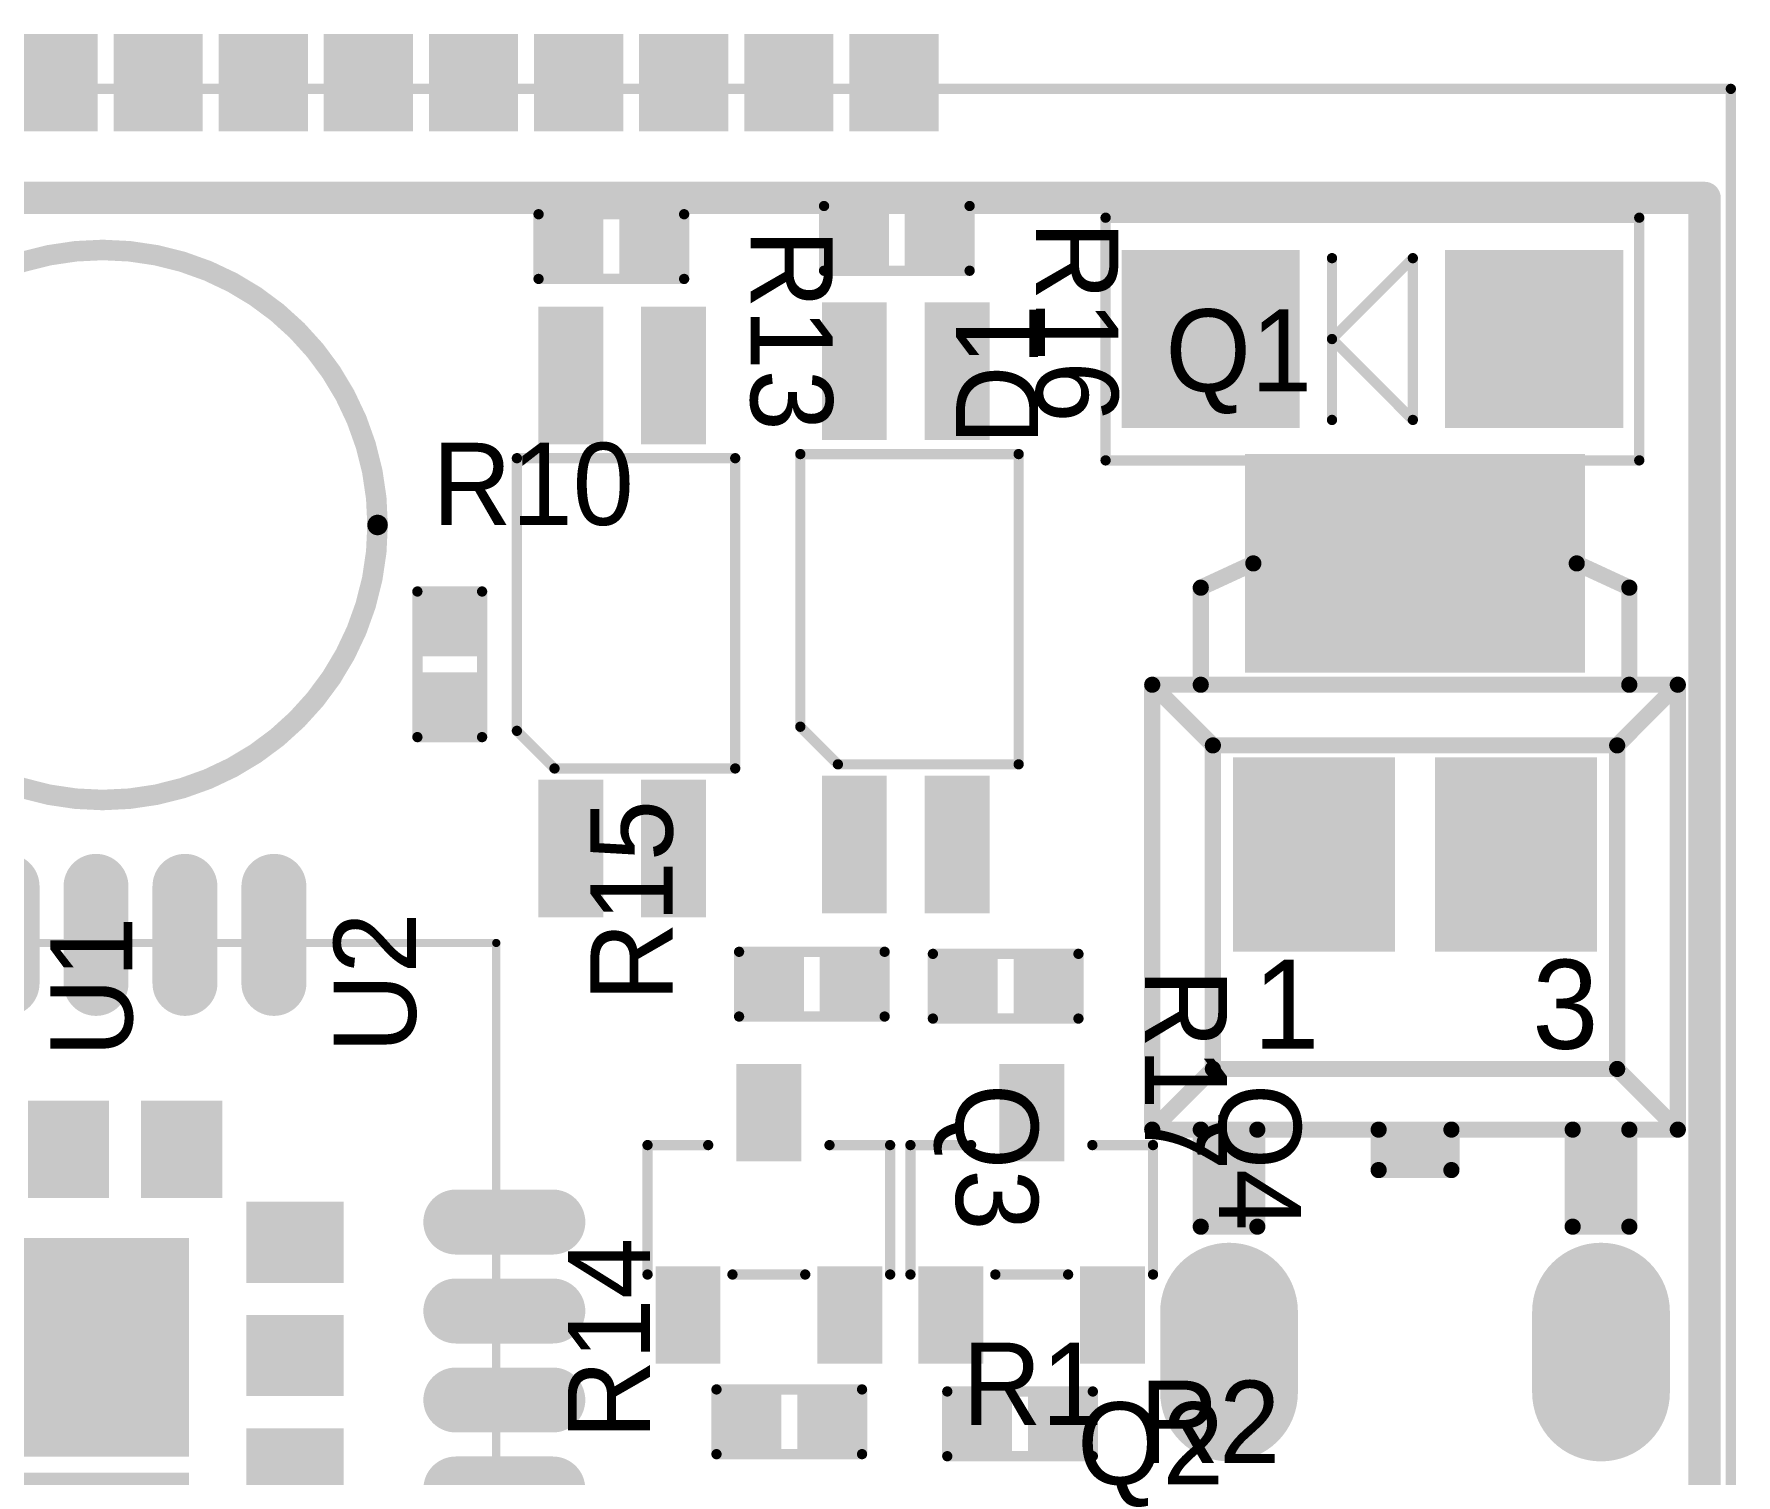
# Model space of a CAD drawing. Extents: x 2.68 to 4.92, y 2.73 to 4.69.
# Drawn here: x 4.018 to 4.846, y 3.983 to 4.684 of the extents above; entities that cross this region are included whole.
import ezdxf

# ---------------------------------------------------------------- set-up
doc = ezdxf.new("R2010")
doc.units = 0
doc.layers.get('0').update_dxf_attribs({"linetype": 'CONTINUOUS'})
for name, color, linetype in [('BOTTOMLAYER', 5, 'CONTINUOUS'), ('BOTTOMSOLDER', 6, 'CONTINUOUS'), ('MECHANICAL1', 6, 'CONTINUOUS'), ('MULTILAYER', 9, 'CONTINUOUS'), ('TOPLAYER', 1, 'CONTINUOUS'), ('TOPOVERLAY', 2, 'CONTINUOUS'), ('TOPPASTE', 8, 'CONTINUOUS'), ('TOPSOLDER', 216, 'CONTINUOUS')]:
    doc.layers.add(name, color=color, linetype=linetype)

# ---------------------------------------------------------------- blocks, each defined once
blk = doc.blocks.new('SIM868_1')
at = {"layer": 'TOPLAYER', "const_width": 0.02362}
for points in [[(0.6496, -0.38976), (0.60236, -0.38976)], [(0.6496, -0.43307), (0.60236, -0.43307)], [(0.6496, -0.47638), (0.60236, -0.47638)], [(0.3563, -0.56496), (0.3563, -0.6122)], [(0.3996, -0.56496), (0.3996, -0.6122)], [(0.44291, -0.56496), (0.44291, -0.6122)], [(0.48622, -0.56496), (0.48622, -0.6122)]]:
    blk.add_lwpolyline(points, dxfattribs=at)
at = {"layer": 'TOPLAYER', "const_width": 0.01181}
for points in [[(0.59646, -0.38976, 1), (0.60827, -0.38976, 1)], [(0.6437, -0.38976, 1), (0.65551, -0.38976, 1)], [(0.59646, -0.43307, 1), (0.60827, -0.43307, 1)], [(0.6437, -0.43307, 1), (0.65551, -0.43307, 1)], [(0.59646, -0.47638, 1), (0.60827, -0.47638, 1)], [(0.6437, -0.47638, 1), (0.65551, -0.47638, 1)], [(0.35039, -0.56496, 1), (0.3622, -0.56496, 1)], [(0.3937, -0.56496, 1), (0.40551, -0.56496, 1)], [(0.43701, -0.56496, 1), (0.44882, -0.56496, 1)], [(0.48031, -0.56496, 1), (0.49213, -0.56496, 1)], [(0.35039, -0.6122, 1), (0.3622, -0.6122, 1)], [(0.3937, -0.6122, 1), (0.40551, -0.6122, 1)], [(0.43701, -0.6122, 1), (0.44882, -0.6122, 1)], [(0.48031, -0.6122, 1), (0.49213, -0.6122, 1)]]:
    blk.add_lwpolyline(points, format="xyb", close=True, dxfattribs=at)
at = {"layer": 'TOPLAYER'}
for points in [[(0.37598, -0.4311), (0.47441, -0.4311), (0.37598, -0.31299), (0.47441, -0.31299)], [(0.502, -0.39209), (0.54137, -0.39209), (0.502, -0.3606), (0.54137, -0.3606)], [(0.502, -0.44721), (0.54137, -0.44721), (0.502, -0.41572), (0.54137, -0.41572)], [(0.35039, -0.50627), (0.38189, -0.50627), (0.35039, -0.4669), (0.38189, -0.4669)], [(0.40551, -0.50627), (0.43701, -0.50627), (0.40551, -0.4669), (0.43701, -0.4669)], [(0.46063, -0.50627), (0.49213, -0.50627), (0.46063, -0.4669), (0.49213, -0.4669)]]:
    blk.add_solid(points, dxfattribs=at)
at = {"layer": 'TOPOVERLAY', "const_width": 0.004}
for points in [[(0.62205, 0.10827), (0.62205, -0.58464)], [(0.00394, -0.58464), (0.62205, -0.58464)]]:
    blk.add_lwpolyline(points, dxfattribs=at)
at = {"layer": 'TOPOVERLAY', "const_width": 0.002}
blk.add_lwpolyline([(0.62105, -0.58464, 1), (0.62305, -0.58464, 1)], format="xyb", close=True, dxfattribs=at)
blk.add_lwpolyline([(0.62105, -0.58464, 1), (0.62305, -0.58464, 1)], format="xyb", close=True, dxfattribs=at)
at = {"layer": 'TOPPASTE', "const_width": 0.02362}
for points in [[(0.6496, -0.38976), (0.60236, -0.38976)], [(0.6496, -0.43307), (0.60236, -0.43307)], [(0.6496, -0.47638), (0.60236, -0.47638)], [(0.3563, -0.56496), (0.3563, -0.6122)], [(0.3996, -0.56496), (0.3996, -0.6122)], [(0.44291, -0.56496), (0.44291, -0.6122)], [(0.48622, -0.56496), (0.48622, -0.6122)]]:
    blk.add_lwpolyline(points, dxfattribs=at)
at = {"layer": 'TOPPASTE', "const_width": 0.01181}
for points in [[(0.59646, -0.38976, 1), (0.60827, -0.38976, 1)], [(0.6437, -0.38976, 1), (0.65551, -0.38976, 1)], [(0.59646, -0.43307, 1), (0.60827, -0.43307, 1)], [(0.6437, -0.43307, 1), (0.65551, -0.43307, 1)], [(0.59646, -0.47638, 1), (0.60827, -0.47638, 1)], [(0.6437, -0.47638, 1), (0.65551, -0.47638, 1)], [(0.35039, -0.56496, 1), (0.3622, -0.56496, 1)], [(0.3937, -0.56496, 1), (0.40551, -0.56496, 1)], [(0.43701, -0.56496, 1), (0.44882, -0.56496, 1)], [(0.48031, -0.56496, 1), (0.49213, -0.56496, 1)], [(0.35039, -0.6122, 1), (0.3622, -0.6122, 1)], [(0.3937, -0.6122, 1), (0.40551, -0.6122, 1)], [(0.43701, -0.6122, 1), (0.44882, -0.6122, 1)], [(0.48031, -0.6122, 1), (0.49213, -0.6122, 1)]]:
    blk.add_lwpolyline(points, format="xyb", close=True, dxfattribs=at)
at = {"layer": 'TOPPASTE'}
for points in [[(0.37598, -0.4311), (0.47441, -0.4311), (0.37598, -0.31299), (0.47441, -0.31299)], [(0.502, -0.39209), (0.54137, -0.39209), (0.502, -0.3606), (0.54137, -0.3606)], [(0.502, -0.44721), (0.54137, -0.44721), (0.502, -0.41572), (0.54137, -0.41572)], [(0.35039, -0.50627), (0.38189, -0.50627), (0.35039, -0.4669), (0.38189, -0.4669)], [(0.40551, -0.50627), (0.43701, -0.50627), (0.40551, -0.4669), (0.43701, -0.4669)], [(0.46063, -0.50627), (0.49213, -0.50627), (0.46063, -0.4669), (0.49213, -0.4669)]]:
    blk.add_solid(points, dxfattribs=at)
at = {"layer": 'TOPSOLDER', "const_width": 0.03162}
for points in [[(0.6496, -0.34646), (0.60236, -0.34646)], [(0.6496, -0.38976), (0.60236, -0.38976)], [(0.6496, -0.43307), (0.60236, -0.43307)], [(0.6496, -0.47638), (0.60236, -0.47638)], [(0.3563, -0.56496), (0.3563, -0.6122)], [(0.3996, -0.56496), (0.3996, -0.6122)], [(0.44291, -0.56496), (0.44291, -0.6122)], [(0.48622, -0.56496), (0.48622, -0.6122)]]:
    blk.add_lwpolyline(points, dxfattribs=at)
at = {"layer": 'TOPSOLDER', "const_width": 0.01581}
for points in [[(0.59446, -0.34646, 1), (0.61027, -0.34646, 1)], [(0.6417, -0.34646, 1), (0.65751, -0.34646, 1)], [(0.59446, -0.38976, 1), (0.61027, -0.38976, 1)], [(0.6417, -0.38976, 1), (0.65751, -0.38976, 1)], [(0.59446, -0.43307, 1), (0.61027, -0.43307, 1)], [(0.6417, -0.43307, 1), (0.65751, -0.43307, 1)], [(0.59446, -0.47638, 1), (0.61027, -0.47638, 1)], [(0.6417, -0.47638, 1), (0.65751, -0.47638, 1)], [(0.34839, -0.56496, 1), (0.3642, -0.56496, 1)], [(0.3917, -0.56496, 1), (0.40751, -0.56496, 1)], [(0.43501, -0.56496, 1), (0.45082, -0.56496, 1)], [(0.47831, -0.56496, 1), (0.49413, -0.56496, 1)], [(0.34839, -0.6122, 1), (0.3642, -0.6122, 1)], [(0.3917, -0.6122, 1), (0.40751, -0.6122, 1)], [(0.43501, -0.6122, 1), (0.45082, -0.6122, 1)], [(0.47831, -0.6122, 1), (0.49413, -0.6122, 1)]]:
    blk.add_lwpolyline(points, format="xyb", close=True, dxfattribs=at)
at = {"layer": 'TOPSOLDER'}
for points in [[(0.25781, -0.4351), (0.36424, -0.4351), (0.25781, -0.30899), (0.36424, -0.30899)], [(0.37198, -0.4351), (0.47841, -0.4351), (0.37198, -0.30899), (0.47841, -0.30899)], [(0.498, -0.39609), (0.54537, -0.39609), (0.498, -0.3566), (0.54537, -0.3566)], [(0.498, -0.45121), (0.54537, -0.45121), (0.498, -0.41172), (0.54537, -0.41172)], [(0.34639, -0.51027), (0.38589, -0.51027), (0.34639, -0.4629), (0.38589, -0.4629)], [(0.40151, -0.51027), (0.44101, -0.51027), (0.40151, -0.4629), (0.44101, -0.4629)], [(0.45663, -0.51027), (0.49613, -0.51027), (0.45663, -0.4629), (0.49613, -0.4629)]]:
    blk.add_solid(points, dxfattribs=at)
blk = doc.blocks.new('MS621FE_4')
at = {"layer": 'TOPLAYER'}
for points in [[(0.04921, 0.01966), (0.04921, 0.03934), (-0.04921, 0.01966), (-0.04921, 0.03934)], [(0.04921, -0.03934), (0.04921, -0.01966), (-0.04921, -0.03934), (-0.04921, -0.01966)]]:
    blk.add_solid(points, dxfattribs=at)
at = {"layer": 'TOPOVERLAY'}
for points, const_width in [([(-0.04914, -0.0005, 1), (-0.31686, -0.0005, 1)], 0.01), ([(-0.31936, -0.0005, 1), (-0.31436, -0.0005, 1)], 0.005), ([(-0.05164, -0.0005, 1), (-0.04664, -0.0005, 1)], 0.005)]:
    blk.add_lwpolyline(points, format="xyb", close=True, dxfattribs=dict(at, const_width=const_width))
at = {"layer": 'TOPPASTE'}
for points in [[(0.04921, 0.01966), (0.04921, 0.03934), (-0.04921, 0.01966), (-0.04921, 0.03934)], [(0.04921, -0.03934), (0.04921, -0.01966), (-0.04921, -0.03934), (-0.04921, -0.01966)]]:
    blk.add_solid(points, dxfattribs=at)
at = {"layer": 'TOPSOLDER'}
for points in [[(0.05321, 0.01566), (0.05321, 0.04334), (-0.05321, 0.01566), (-0.05321, 0.04334)], [(0.05321, -0.04334), (0.05321, -0.01566), (-0.05321, -0.04334), (-0.05321, -0.01566)]]:
    blk.add_solid(points, dxfattribs=at)
at = {"layer": 'TOPOVERLAY'}
blk.add_text('+', height=0.04, dxfattribs=at).set_placement((-0.01, 0.05))
blk = doc.blocks.new('_____________5')
at = {"layer": 'BOTTOMLAYER'}
for points in [[(-0.01772, -0.02269), (0.01772, -0.02269), (-0.01772, 0.01668), (0.01772, 0.01668)], [(0.03346, -0.02269), (0.0689, -0.02269), (0.03346, 0.01668), (0.0689, 0.01668)], [(0.08465, -0.02269), (0.12008, -0.02269), (0.08465, 0.01668), (0.12008, 0.01668)], [(0.13583, -0.02269), (0.17126, -0.02269), (0.13583, 0.01668), (0.17126, 0.01668)], [(0.18701, -0.02269), (0.22244, -0.02269), (0.18701, 0.01668), (0.22244, 0.01668)], [(0.23819, -0.02269), (0.27362, -0.02269), (0.23819, 0.01668), (0.27362, 0.01668)], [(0.28937, -0.02269), (0.3248, -0.02269), (0.28937, 0.01668), (0.3248, 0.01668)], [(0.34055, -0.02269), (0.37598, -0.02269), (0.34055, 0.01668), (0.37598, 0.01668)], [(0.39173, -0.02269), (0.42717, -0.02269), (0.39173, 0.01668), (0.42717, 0.01668)]]:
    blk.add_solid(points, dxfattribs=at)
at = {"layer": 'BOTTOMSOLDER'}
for points in [[(-0.02172, -0.02669), (0.02172, -0.02669), (-0.02172, 0.02068), (0.02172, 0.02068)], [(0.02946, -0.02669), (0.0729, -0.02669), (0.02946, 0.02068), (0.0729, 0.02068)], [(0.08065, -0.02669), (0.12408, -0.02669), (0.08065, 0.02068), (0.12408, 0.02068)], [(0.13183, -0.02669), (0.17526, -0.02669), (0.13183, 0.02068), (0.17526, 0.02068)], [(0.18301, -0.02669), (0.22644, -0.02669), (0.18301, 0.02068), (0.22644, 0.02068)], [(0.23419, -0.02669), (0.27762, -0.02669), (0.23419, 0.02068), (0.27762, 0.02068)], [(0.28537, -0.02669), (0.3288, -0.02669), (0.28537, 0.02068), (0.3288, 0.02068)], [(0.33655, -0.02669), (0.37998, -0.02669), (0.33655, 0.02068), (0.37998, 0.02068)], [(0.38773, -0.02669), (0.43117, -0.02669), (0.38773, 0.02068), (0.43117, 0.02068)]]:
    blk.add_solid(points, dxfattribs=at)
at = {"layer": 'MULTILAYER'}
for points in [[(-0.01772, -0.02269), (0.01772, -0.02269), (-0.01772, 0.01668), (0.01772, 0.01668)], [(0.03346, -0.02269), (0.0689, -0.02269), (0.03346, 0.01668), (0.0689, 0.01668)], [(0.08465, -0.02269), (0.12008, -0.02269), (0.08465, 0.01668), (0.12008, 0.01668)], [(0.13583, -0.02269), (0.17126, -0.02269), (0.13583, 0.01668), (0.17126, 0.01668)], [(0.18701, -0.02269), (0.22244, -0.02269), (0.18701, 0.01668), (0.22244, 0.01668)], [(0.23819, -0.02269), (0.27362, -0.02269), (0.23819, 0.01668), (0.27362, 0.01668)], [(0.28937, -0.02269), (0.3248, -0.02269), (0.28937, 0.01668), (0.3248, 0.01668)], [(0.34055, -0.02269), (0.37598, -0.02269), (0.34055, 0.01668), (0.37598, 0.01668)], [(0.39173, -0.02269), (0.42717, -0.02269), (0.39173, 0.01668), (0.42717, 0.01668)]]:
    blk.add_solid(points, dxfattribs=at)
at = {"layer": 'TOPLAYER'}
for points in [[(-0.01772, -0.02269), (0.01772, -0.02269), (-0.01772, 0.01668), (0.01772, 0.01668)], [(0.03346, -0.02269), (0.0689, -0.02269), (0.03346, 0.01668), (0.0689, 0.01668)], [(0.08465, -0.02269), (0.12008, -0.02269), (0.08465, 0.01668), (0.12008, 0.01668)], [(0.13583, -0.02269), (0.17126, -0.02269), (0.13583, 0.01668), (0.17126, 0.01668)], [(0.18701, -0.02269), (0.22244, -0.02269), (0.18701, 0.01668), (0.22244, 0.01668)], [(0.23819, -0.02269), (0.27362, -0.02269), (0.23819, 0.01668), (0.27362, 0.01668)], [(0.28937, -0.02269), (0.3248, -0.02269), (0.28937, 0.01668), (0.3248, 0.01668)], [(0.34055, -0.02269), (0.37598, -0.02269), (0.34055, 0.01668), (0.37598, 0.01668)], [(0.39173, -0.02269), (0.42717, -0.02269), (0.39173, 0.01668), (0.42717, 0.01668)]]:
    blk.add_solid(points, dxfattribs=at)
at = {"layer": 'TOPSOLDER'}
for points in [[(-0.02172, -0.02669), (0.02172, -0.02669), (-0.02172, 0.02068), (0.02172, 0.02068)], [(0.02946, -0.02669), (0.0729, -0.02669), (0.02946, 0.02068), (0.0729, 0.02068)], [(0.08065, -0.02669), (0.12408, -0.02669), (0.08065, 0.02068), (0.12408, 0.02068)], [(0.13183, -0.02669), (0.17526, -0.02669), (0.13183, 0.02068), (0.17526, 0.02068)], [(0.18301, -0.02669), (0.22644, -0.02669), (0.18301, 0.02068), (0.22644, 0.02068)], [(0.23419, -0.02669), (0.27762, -0.02669), (0.23419, 0.02068), (0.27762, 0.02068)], [(0.28537, -0.02669), (0.3288, -0.02669), (0.28537, 0.02068), (0.3288, 0.02068)], [(0.33655, -0.02669), (0.37998, -0.02669), (0.33655, 0.02068), (0.37998, 0.02068)], [(0.38773, -0.02669), (0.43117, -0.02669), (0.38773, 0.02068), (0.43117, 0.02068)]]:
    blk.add_solid(points, dxfattribs=at)
blk = doc.blocks.new('SMA_25')
at = {"layer": 'TOPLAYER'}
for points in [[(-0.03937, -0.03937), (0.03937, -0.03937), (-0.03937, 0.03937), (0.03937, 0.03937)], [(0.11811, -0.03937), (0.19685, -0.03937), (0.11811, 0.03937), (0.19685, 0.03937)]]:
    blk.add_solid(points, dxfattribs=at)
at = {"layer": 'TOPOVERLAY', "const_width": 0.005}
for points in [[(-0.05118, 0.05906), (-0.05118, -0.05906)], [(0.20866, 0.05906), (-0.05118, 0.05906)], [(0.20866, 0.05906), (0.20866, -0.05906)], [(0.05906, 0.03937), (0.05906, -0.03937)], [(0.09842, 0), (0.05906, 0.03937)], [(0.09842, 0.03937), (0.09842, -0.03937)], [(0.09842, 0), (0.05906, -0.03937)], [(0.20866, -0.05906), (-0.05118, -0.05906)]]:
    blk.add_lwpolyline(points, dxfattribs=at)
at = {"layer": 'TOPOVERLAY', "const_width": 0.0025}
for points in [[(-0.05243, 0.05906, 1), (-0.04993, 0.05906, 1)], [(-0.05243, 0.05906, 1), (-0.04993, 0.05906, 1)], [(0.20741, 0.05906, 1), (0.20991, 0.05906, 1)], [(0.20741, 0.05906, 1), (0.20991, 0.05906, 1)], [(0.05781, 0.03937, 1), (0.0603, 0.03937, 1)], [(0.05781, 0.03937, 1), (0.0603, 0.03937, 1)], [(0.09717, 0.03937, 1), (0.09967, 0.03937, 1)], [(0.09717, 0, 1), (0.09967, 0, 1)], [(0.09717, 0, 1), (0.09967, 0, 1)], [(0.05781, -0.03937, 1), (0.0603, -0.03937, 1)], [(0.05781, -0.03937, 1), (0.0603, -0.03937, 1)], [(0.09717, -0.03937, 1), (0.09967, -0.03937, 1)], [(-0.05243, -0.05906, 1), (-0.04993, -0.05906, 1)], [(-0.05243, -0.05906, 1), (-0.04993, -0.05906, 1)], [(0.20741, -0.05906, 1), (0.20991, -0.05906, 1)], [(0.20741, -0.05906, 1), (0.20991, -0.05906, 1)]]:
    blk.add_lwpolyline(points, format="xyb", close=True, dxfattribs=at)
at = {"layer": 'TOPPASTE'}
for points in [[(-0.03937, -0.03937), (0.03937, -0.03937), (-0.03937, 0.03937), (0.03937, 0.03937)], [(0.11811, -0.03937), (0.19685, -0.03937), (0.11811, 0.03937), (0.19685, 0.03937)]]:
    blk.add_solid(points, dxfattribs=at)
at = {"layer": 'TOPSOLDER'}
for points in [[(-0.04337, -0.04337), (0.04337, -0.04337), (-0.04337, 0.04337), (0.04337, 0.04337)], [(0.11411, -0.04337), (0.20085, -0.04337), (0.11411, 0.04337), (0.20085, 0.04337)]]:
    blk.add_solid(points, dxfattribs=at)
blk = doc.blocks.new('TO_252_3S_37')
at = {"layer": 'TOPLAYER', "const_width": 0.05906}
for points in [[(-0.09055, -0.22638), (-0.09055, -0.26575)], [(0.09055, -0.26575), (0.09055, -0.22638)]]:
    blk.add_lwpolyline(points, dxfattribs=at)
at = {"layer": 'TOPLAYER', "const_width": 0.02953}
for points in [[(-0.10532, -0.22638, 1), (-0.07579, -0.22638, 1)], [(0.07579, -0.22638, 1), (0.10532, -0.22638, 1)], [(-0.10532, -0.26575, 1), (-0.07579, -0.26575, 1)], [(0.07579, -0.26575, 1), (0.10532, -0.26575, 1)]]:
    blk.add_lwpolyline(points, format="xyb", close=True, dxfattribs=at)
at = {"layer": 'TOPLAYER'}
for points in [[(0.07874, 0.18701), (-0.07874, 0.18701), (0.07874, 0.08858), (-0.07874, 0.08858)], [(-0.08464, -0.04724), (-0.01378, -0.04724), (-0.08464, 0.03937), (-0.01378, 0.03937)], [(0.08464, 0.03937), (0.01378, 0.03937), (0.08464, -0.04725), (0.01378, -0.04725)]]:
    blk.add_solid(points, dxfattribs=at)
at = {"layer": 'TOPOVERLAY', "const_width": 0.00787}
for points in [[(-0.10433, 0.12598), (-0.07874, 0.1378)], [(-0.07874, 0.1378), (0.07874, 0.1378)], [(0.07874, 0.1378), (0.10433, 0.12598)], [(-0.10433, 0.07874), (-0.10433, 0.12598)], [(0.10433, 0.07874), (0.10433, 0.12598)], [(-0.12795, 0.07874), (-0.09843, 0.04921)], [(-0.12795, -0.1378), (-0.12795, 0.07874)], [(-0.12795, 0.07874), (0.12795, 0.07874)], [(0.09842, 0.04921), (0.12795, 0.07874)], [(0.12795, -0.1378), (0.12795, 0.07874)], [(-0.09843, 0.04921), (0.09842, 0.04921)], [(-0.09843, -0.10827), (-0.09843, 0.04921)], [(0.09842, 0.04921), (0.09843, -0.10827)], [(-0.12795, -0.1378), (-0.09843, -0.10827)], [(-0.09843, -0.10827), (0.09843, -0.10827)], [(0.09843, -0.10827), (0.12795, -0.1378)], [(-0.12795, -0.1378), (0.12795, -0.1378)], [(-0.10433, -0.1378), (-0.10433, -0.18504)], [(-0.07677, -0.18504), (-0.07677, -0.1378)], [(-0.01772, -0.15748), (-0.01772, -0.1378)], [(0.01772, -0.15748), (0.01772, -0.1378)], [(0.07677, -0.18504), (0.07677, -0.1378)], [(0.10433, -0.18504), (0.10433, -0.1378)], [(-0.01772, -0.15748), (0.01772, -0.15748)], [(-0.10433, -0.18504), (-0.07677, -0.18504)], [(0.07677, -0.18504), (0.10433, -0.18504)]]:
    blk.add_lwpolyline(points, dxfattribs=at)
at = {"layer": 'TOPOVERLAY', "const_width": 0.00394}
for points in [[(-0.08071, 0.1378, 1), (-0.07677, 0.1378, 1)], [(-0.08071, 0.1378, 1), (-0.07677, 0.1378, 1)], [(0.07677, 0.1378, 1), (0.08071, 0.1378, 1)], [(0.07677, 0.1378, 1), (0.08071, 0.1378, 1)], [(-0.1063, 0.12598, 1), (-0.10236, 0.12598, 1)], [(-0.1063, 0.12598, 1), (-0.10236, 0.12598, 1)], [(0.10236, 0.12598, 1), (0.1063, 0.12598, 1)], [(0.10236, 0.12598, 1), (0.1063, 0.12598, 1)], [(-0.12992, 0.07874, 1), (-0.12599, 0.07874, 1)], [(-0.12992, 0.07874, 1), (-0.12599, 0.07874, 1)], [(-0.12992, 0.07874, 1), (-0.12599, 0.07874, 1)], [(-0.1063, 0.07874, 1), (-0.10236, 0.07874, 1)], [(0.10236, 0.07874, 1), (0.1063, 0.07874, 1)], [(0.12598, 0.07874, 1), (0.12992, 0.07874, 1)], [(0.12598, 0.07874, 1), (0.12992, 0.07874, 1)], [(0.12598, 0.07874, 1), (0.12992, 0.07874, 1)], [(-0.10039, 0.04921, 1), (-0.09646, 0.04921, 1)], [(-0.10039, 0.04921, 1), (-0.09646, 0.04921, 1)], [(-0.10039, 0.04921, 1), (-0.09646, 0.04921, 1)], [(0.09646, 0.04921, 1), (0.10039, 0.04921, 1)], [(0.09646, 0.04921, 1), (0.10039, 0.04921, 1)], [(0.09646, 0.04921, 1), (0.10039, 0.04921, 1)], [(-0.10039, -0.10827, 1), (-0.09646, -0.10827, 1)], [(-0.10039, -0.10827, 1), (-0.09646, -0.10827, 1)], [(-0.10039, -0.10827, 1), (-0.09646, -0.10827, 1)], [(0.09646, -0.10827, 1), (0.10039, -0.10827, 1)], [(0.09646, -0.10827, 1), (0.10039, -0.10827, 1)], [(0.09646, -0.10827, 1), (0.10039, -0.10827, 1)], [(-0.12992, -0.1378, 1), (-0.12599, -0.1378, 1)], [(-0.12992, -0.1378, 1), (-0.12599, -0.1378, 1)], [(-0.12992, -0.1378, 1), (-0.12599, -0.1378, 1)], [(-0.1063, -0.1378, 1), (-0.10236, -0.1378, 1)], [(-0.07874, -0.1378, 1), (-0.0748, -0.1378, 1)], [(-0.01968, -0.1378, 1), (-0.01575, -0.1378, 1)], [(0.01575, -0.1378, 1), (0.01968, -0.1378, 1)], [(0.0748, -0.1378, 1), (0.07874, -0.1378, 1)], [(0.10236, -0.1378, 1), (0.1063, -0.1378, 1)], [(0.12598, -0.1378, 1), (0.12992, -0.1378, 1)], [(0.12598, -0.1378, 1), (0.12992, -0.1378, 1)], [(0.12598, -0.1378, 1), (0.12992, -0.1378, 1)], [(-0.01968, -0.15748, 1), (-0.01575, -0.15748, 1)], [(-0.01968, -0.15748, 1), (-0.01575, -0.15748, 1)], [(0.01575, -0.15748, 1), (0.01968, -0.15748, 1)], [(0.01575, -0.15748, 1), (0.01968, -0.15748, 1)], [(-0.1063, -0.18504, 1), (-0.10236, -0.18504, 1)], [(-0.1063, -0.18504, 1), (-0.10236, -0.18504, 1)], [(-0.07874, -0.18504, 1), (-0.0748, -0.18504, 1)], [(-0.07874, -0.18504, 1), (-0.0748, -0.18504, 1)], [(0.0748, -0.18504, 1), (0.07874, -0.18504, 1)], [(0.0748, -0.18504, 1), (0.07874, -0.18504, 1)], [(0.10236, -0.18504, 1), (0.1063, -0.18504, 1)], [(0.10236, -0.18504, 1), (0.1063, -0.18504, 1)]]:
    blk.add_lwpolyline(points, format="xyb", close=True, dxfattribs=at)
at = {"layer": 'TOPOVERLAY'}
for points in [[(-0.10433, -0.18504), (-0.07677, -0.18504), (-0.10433, -0.1378), (-0.07677, -0.1378)], [(-0.01772, -0.15748), (0.01772, -0.15748), (-0.01772, -0.1378), (0.01772, -0.1378)], [(0.07677, -0.18504), (0.10433, -0.18504), (0.07677, -0.13779), (0.10433, -0.13779)]]:
    blk.add_solid(points, dxfattribs=at)
at = {"layer": 'TOPPASTE', "const_width": 0.05906}
for points in [[(-0.09055, -0.22638), (-0.09055, -0.26575)], [(0.09055, -0.26575), (0.09055, -0.22638)]]:
    blk.add_lwpolyline(points, dxfattribs=at)
at = {"layer": 'TOPPASTE', "const_width": 0.02953}
for points in [[(-0.10532, -0.22638, 1), (-0.07579, -0.22638, 1)], [(0.07579, -0.22638, 1), (0.10532, -0.22638, 1)], [(-0.10532, -0.26575, 1), (-0.07579, -0.26575, 1)], [(0.07579, -0.26575, 1), (0.10532, -0.26575, 1)]]:
    blk.add_lwpolyline(points, format="xyb", close=True, dxfattribs=at)
at = {"layer": 'TOPPASTE'}
for points in [[(0.07874, 0.18701), (-0.07874, 0.18701), (0.07874, 0.08858), (-0.07874, 0.08858)], [(-0.08464, -0.04724), (-0.01378, -0.04724), (-0.08464, 0.03937), (-0.01378, 0.03937)], [(0.08464, 0.03937), (0.01378, 0.03937), (0.08464, -0.04725), (0.01378, -0.04725)]]:
    blk.add_solid(points, dxfattribs=at)
at = {"layer": 'TOPSOLDER', "const_width": 0.06706}
for points in [[(-0.09055, -0.22638), (-0.09055, -0.26575)], [(0.09055, -0.26575), (0.09055, -0.22638)]]:
    blk.add_lwpolyline(points, dxfattribs=at)
at = {"layer": 'TOPSOLDER', "const_width": 0.03353}
for points in [[(-0.10732, -0.22638, 1), (-0.07379, -0.22638, 1)], [(0.07379, -0.22638, 1), (0.10732, -0.22638, 1)], [(-0.10732, -0.26575, 1), (-0.07379, -0.26575, 1)], [(0.07379, -0.26575, 1), (0.10732, -0.26575, 1)]]:
    blk.add_lwpolyline(points, format="xyb", close=True, dxfattribs=at)
at = {"layer": 'TOPSOLDER'}
for points in [[(0.08274, 0.19101), (-0.08274, 0.19101), (0.08274, 0.08458), (-0.08274, 0.08458)], [(-0.08865, -0.05124), (-0.00978, -0.05124), (-0.08865, 0.04337), (-0.00978, 0.04337)], [(0.08865, 0.04337), (0.00978, 0.04337), (0.08865, -0.05125), (0.00978, -0.05125)]]:
    blk.add_solid(points, dxfattribs=at)
at = {"layer": 'TOPOVERLAY'}
for s, p in [('1', (-0.07874, -0.09843)), ('3', (0.05709, -0.09843))]:
    blk.add_text(s, height=0.04331, dxfattribs=at).set_placement(p)
blk = doc.blocks.new('SOT23_3_39')
at = {"layer": 'TOPLAYER'}
for points in [[(-0.01969, 0.06693), (0.01969, 0.06693), (-0.01969, 0.09055), (0.01969, 0.09055)], [(-0.11811, 0.02756), (-0.07874, 0.02756), (-0.11811, 0.05118), (-0.07874, 0.05118)], [(-0.01969, -0.01181), (0.01969, -0.01181), (-0.01969, 0.01181), (0.01969, 0.01181)]]:
    blk.add_solid(points, dxfattribs=at)
at = {"layer": 'TOPOVERLAY', "const_width": 0.005}
for points in [[(-0.01969, 0.09843), (-0.08268, 0.09843)], [(-0.08268, 0.0689), (-0.08268, 0.09843)], [(-0.01969, 0.02165), (-0.01969, 0.05709)], [(-0.08268, -0.01969), (-0.08268, 0.00984)], [(-0.01969, -0.01969), (-0.08268, -0.01969)]]:
    blk.add_lwpolyline(points, dxfattribs=at)
at = {"layer": 'TOPOVERLAY', "const_width": 0.0025}
for points in [[(-0.08393, 0.09843, 1), (-0.08143, 0.09843, 1)], [(-0.08393, 0.09843, 1), (-0.08143, 0.09843, 1)], [(-0.02093, 0.09843, 1), (-0.01843, 0.09843, 1)], [(-0.08393, 0.0689, 1), (-0.08143, 0.0689, 1)], [(-0.02093, 0.05709, 1), (-0.01843, 0.05709, 1)], [(-0.02093, 0.02165, 1), (-0.01843, 0.02165, 1)], [(-0.08393, 0.00984, 1), (-0.08143, 0.00984, 1)], [(-0.08393, -0.01969, 1), (-0.08143, -0.01969, 1)], [(-0.08393, -0.01969, 1), (-0.08143, -0.01969, 1)], [(-0.02093, -0.01969, 1), (-0.01843, -0.01969, 1)]]:
    blk.add_lwpolyline(points, format="xyb", close=True, dxfattribs=at)
at = {"layer": 'TOPPASTE'}
for points in [[(-0.01969, 0.06693), (0.01969, 0.06693), (-0.01969, 0.09055), (0.01969, 0.09055)], [(-0.11811, 0.02756), (-0.07874, 0.02756), (-0.11811, 0.05118), (-0.07874, 0.05118)], [(-0.01969, -0.01181), (0.01969, -0.01181), (-0.01969, 0.01181), (0.01969, 0.01181)]]:
    blk.add_solid(points, dxfattribs=at)
at = {"layer": 'TOPSOLDER'}
for points in [[(-0.02369, 0.06293), (0.02369, 0.06293), (-0.02369, 0.09455), (0.02369, 0.09455)], [(-0.12211, 0.02356), (-0.07474, 0.02356), (-0.12211, 0.05518), (-0.07474, 0.05518)], [(-0.02369, -0.01581), (0.02369, -0.01581), (-0.02369, 0.01581), (0.02369, 0.01581)]]:
    blk.add_solid(points, dxfattribs=at)
blk = doc.blocks.new('SOT23_3_40')
at = {"layer": 'TOPLAYER'}
for points in [[(-0.01969, 0.06693), (0.01969, 0.06693), (-0.01969, 0.09055), (0.01969, 0.09055)], [(-0.11811, 0.02756), (-0.07874, 0.02756), (-0.11811, 0.05118), (-0.07874, 0.05118)], [(-0.01969, -0.01181), (0.01969, -0.01181), (-0.01969, 0.01181), (0.01969, 0.01181)]]:
    blk.add_solid(points, dxfattribs=at)
at = {"layer": 'TOPOVERLAY', "const_width": 0.005}
for points in [[(-0.01969, 0.09843), (-0.08268, 0.09843)], [(-0.08268, 0.0689), (-0.08268, 0.09843)], [(-0.01969, 0.02165), (-0.01969, 0.05709)], [(-0.08268, -0.01969), (-0.08268, 0.00984)], [(-0.01969, -0.01969), (-0.08268, -0.01969)]]:
    blk.add_lwpolyline(points, dxfattribs=at)
at = {"layer": 'TOPOVERLAY', "const_width": 0.0025}
for points in [[(-0.08393, 0.09843, 1), (-0.08143, 0.09843, 1)], [(-0.08393, 0.09843, 1), (-0.08143, 0.09843, 1)], [(-0.02093, 0.09843, 1), (-0.01843, 0.09843, 1)], [(-0.08393, 0.0689, 1), (-0.08143, 0.0689, 1)], [(-0.02093, 0.05709, 1), (-0.01843, 0.05709, 1)], [(-0.02093, 0.02165, 1), (-0.01843, 0.02165, 1)], [(-0.08393, 0.00984, 1), (-0.08143, 0.00984, 1)], [(-0.08393, -0.01969, 1), (-0.08143, -0.01969, 1)], [(-0.08393, -0.01969, 1), (-0.08143, -0.01969, 1)], [(-0.02093, -0.01969, 1), (-0.01843, -0.01969, 1)]]:
    blk.add_lwpolyline(points, format="xyb", close=True, dxfattribs=at)
at = {"layer": 'TOPPASTE'}
for points in [[(-0.01969, 0.06693), (0.01969, 0.06693), (-0.01969, 0.09055), (0.01969, 0.09055)], [(-0.11811, 0.02756), (-0.07874, 0.02756), (-0.11811, 0.05118), (-0.07874, 0.05118)], [(-0.01969, -0.01181), (0.01969, -0.01181), (-0.01969, 0.01181), (0.01969, 0.01181)]]:
    blk.add_solid(points, dxfattribs=at)
at = {"layer": 'TOPSOLDER'}
for points in [[(-0.02369, 0.06293), (0.02369, 0.06293), (-0.02369, 0.09455), (0.02369, 0.09455)], [(-0.12211, 0.02356), (-0.07474, 0.02356), (-0.12211, 0.05518), (-0.07474, 0.05518)], [(-0.02369, -0.01581), (0.02369, -0.01581), (-0.02369, 0.01581), (0.02369, 0.01581)]]:
    blk.add_solid(points, dxfattribs=at)
blk = doc.blocks.new('0402R_43')
at = {"layer": 'TOPLAYER'}
for points in [[(-0.01181, -0.01181), (0.01181, -0.01181), (-0.01181, 0.01181), (0.01181, 0.01181)], [(0.02756, -0.01181), (0.05118, -0.01181), (0.02756, 0.01181), (0.05118, 0.01181)]]:
    blk.add_solid(points, dxfattribs=at)
at = {"layer": 'TOPOVERLAY', "const_width": 0.005}
for points in [[(-0.01575, 0.01575), (0.05512, 0.01575)], [(-0.01575, -0.01575), (-0.01575, 0.01575)], [(0.05512, -0.01575), (0.05512, 0.01575)], [(-0.01575, -0.01575), (0.05512, -0.01575)]]:
    blk.add_lwpolyline(points, dxfattribs=at)
at = {"layer": 'TOPOVERLAY', "const_width": 0.0025}
for points in [[(-0.017, 0.01575, 1), (-0.0145, 0.01575, 1)], [(-0.017, 0.01575, 1), (-0.0145, 0.01575, 1)], [(0.05387, 0.01575, 1), (0.05637, 0.01575, 1)], [(0.05387, 0.01575, 1), (0.05637, 0.01575, 1)], [(-0.017, -0.01575, 1), (-0.0145, -0.01575, 1)], [(-0.017, -0.01575, 1), (-0.0145, -0.01575, 1)], [(0.05387, -0.01575, 1), (0.05637, -0.01575, 1)], [(0.05387, -0.01575, 1), (0.05637, -0.01575, 1)]]:
    blk.add_lwpolyline(points, format="xyb", close=True, dxfattribs=at)
at = {"layer": 'TOPPASTE'}
for points in [[(-0.01181, -0.01181), (0.01181, -0.01181), (-0.01181, 0.01181), (0.01181, 0.01181)], [(0.02756, -0.01181), (0.05118, -0.01181), (0.02756, 0.01181), (0.05118, 0.01181)]]:
    blk.add_solid(points, dxfattribs=at)
at = {"layer": 'TOPSOLDER'}
for points in [[(-0.01581, -0.01581), (0.01581, -0.01581), (-0.01581, 0.01581), (0.01581, 0.01581)], [(0.02356, -0.01581), (0.05518, -0.01581), (0.02356, 0.01581), (0.05518, 0.01581)]]:
    blk.add_solid(points, dxfattribs=at)
blk = doc.blocks.new('0402R_51')
at = {"layer": 'TOPLAYER'}
for points in [[(-0.01181, -0.01181), (0.01181, -0.01181), (-0.01181, 0.01181), (0.01181, 0.01181)], [(0.02756, -0.01181), (0.05118, -0.01181), (0.02756, 0.01181), (0.05118, 0.01181)]]:
    blk.add_solid(points, dxfattribs=at)
at = {"layer": 'TOPOVERLAY', "const_width": 0.005}
for points in [[(-0.01575, 0.01575), (0.05512, 0.01575)], [(-0.01575, 0.01575), (-0.01575, -0.01575)], [(0.05512, 0.01575), (0.05512, -0.01575)], [(-0.01575, -0.01575), (0.05512, -0.01575)]]:
    blk.add_lwpolyline(points, dxfattribs=at)
at = {"layer": 'TOPOVERLAY', "const_width": 0.0025}
for points in [[(-0.017, 0.01575, 1), (-0.0145, 0.01575, 1)], [(-0.017, 0.01575, 1), (-0.0145, 0.01575, 1)], [(0.05387, 0.01575, 1), (0.05637, 0.01575, 1)], [(0.05387, 0.01575, 1), (0.05637, 0.01575, 1)], [(-0.017, -0.01575, 1), (-0.0145, -0.01575, 1)], [(-0.017, -0.01575, 1), (-0.0145, -0.01575, 1)], [(0.05387, -0.01575, 1), (0.05637, -0.01575, 1)], [(0.05387, -0.01575, 1), (0.05637, -0.01575, 1)]]:
    blk.add_lwpolyline(points, format="xyb", close=True, dxfattribs=at)
at = {"layer": 'TOPPASTE'}
for points in [[(-0.01181, -0.01181), (0.01181, -0.01181), (-0.01181, 0.01181), (0.01181, 0.01181)], [(0.02756, -0.01181), (0.05118, -0.01181), (0.02756, 0.01181), (0.05118, 0.01181)]]:
    blk.add_solid(points, dxfattribs=at)
at = {"layer": 'TOPSOLDER'}
for points in [[(-0.01581, -0.01581), (0.01581, -0.01581), (-0.01581, 0.01581), (0.01581, 0.01581)], [(0.02356, -0.01581), (0.05518, -0.01581), (0.02356, 0.01581), (0.05518, 0.01581)]]:
    blk.add_solid(points, dxfattribs=at)
blk = doc.blocks.new('0402R_54')
at = {"layer": 'TOPLAYER'}
for points in [[(-0.01181, -0.01181), (0.01181, -0.01181), (-0.01181, 0.01181), (0.01181, 0.01181)], [(0.02756, -0.01181), (0.05118, -0.01181), (0.02756, 0.01181), (0.05118, 0.01181)]]:
    blk.add_solid(points, dxfattribs=at)
at = {"layer": 'TOPOVERLAY', "const_width": 0.005}
for points in [[(-0.01575, 0.01575), (0.05512, 0.01575)], [(-0.01575, -0.01575), (-0.01575, 0.01575)], [(0.05512, -0.01575), (0.05512, 0.01575)], [(-0.01575, -0.01575), (0.05512, -0.01575)]]:
    blk.add_lwpolyline(points, dxfattribs=at)
at = {"layer": 'TOPOVERLAY', "const_width": 0.0025}
for points in [[(-0.017, 0.01575, 1), (-0.0145, 0.01575, 1)], [(-0.017, 0.01575, 1), (-0.0145, 0.01575, 1)], [(0.05387, 0.01575, 1), (0.05637, 0.01575, 1)], [(0.05387, 0.01575, 1), (0.05637, 0.01575, 1)], [(-0.017, -0.01575, 1), (-0.0145, -0.01575, 1)], [(-0.017, -0.01575, 1), (-0.0145, -0.01575, 1)], [(0.05387, -0.01575, 1), (0.05637, -0.01575, 1)], [(0.05387, -0.01575, 1), (0.05637, -0.01575, 1)]]:
    blk.add_lwpolyline(points, format="xyb", close=True, dxfattribs=at)
at = {"layer": 'TOPPASTE'}
for points in [[(-0.01181, -0.01181), (0.01181, -0.01181), (-0.01181, 0.01181), (0.01181, 0.01181)], [(0.02756, -0.01181), (0.05118, -0.01181), (0.02756, 0.01181), (0.05118, 0.01181)]]:
    blk.add_solid(points, dxfattribs=at)
at = {"layer": 'TOPSOLDER'}
for points in [[(-0.01581, -0.01581), (0.01581, -0.01581), (-0.01581, 0.01581), (0.01581, 0.01581)], [(0.02356, -0.01581), (0.05518, -0.01581), (0.02356, 0.01581), (0.05518, 0.01581)]]:
    blk.add_solid(points, dxfattribs=at)
blk = doc.blocks.new('0402R_55')
at = {"layer": 'TOPLAYER'}
for points in [[(-0.01181, -0.01181), (0.01181, -0.01181), (-0.01181, 0.01181), (0.01181, 0.01181)], [(0.02756, -0.01181), (0.05118, -0.01181), (0.02756, 0.01181), (0.05118, 0.01181)]]:
    blk.add_solid(points, dxfattribs=at)
at = {"layer": 'TOPOVERLAY', "const_width": 0.005}
for points in [[(0.05512, 0.01575), (-0.01575, 0.01575)], [(-0.01575, 0.01575), (-0.01575, -0.01575)], [(0.05512, 0.01575), (0.05512, -0.01575)], [(0.05512, -0.01575), (-0.01575, -0.01575)]]:
    blk.add_lwpolyline(points, dxfattribs=at)
at = {"layer": 'TOPOVERLAY', "const_width": 0.0025}
for points in [[(-0.017, 0.01575, 1), (-0.0145, 0.01575, 1)], [(-0.017, 0.01575, 1), (-0.0145, 0.01575, 1)], [(0.05387, 0.01575, 1), (0.05637, 0.01575, 1)], [(0.05387, 0.01575, 1), (0.05637, 0.01575, 1)], [(-0.017, -0.01575, 1), (-0.0145, -0.01575, 1)], [(-0.017, -0.01575, 1), (-0.0145, -0.01575, 1)], [(0.05387, -0.01575, 1), (0.05637, -0.01575, 1)], [(0.05387, -0.01575, 1), (0.05637, -0.01575, 1)]]:
    blk.add_lwpolyline(points, format="xyb", close=True, dxfattribs=at)
at = {"layer": 'TOPPASTE'}
for points in [[(-0.01181, -0.01181), (0.01181, -0.01181), (-0.01181, 0.01181), (0.01181, 0.01181)], [(0.02756, -0.01181), (0.05118, -0.01181), (0.02756, 0.01181), (0.05118, 0.01181)]]:
    blk.add_solid(points, dxfattribs=at)
at = {"layer": 'TOPSOLDER'}
for points in [[(-0.01581, -0.01581), (0.01581, -0.01581), (-0.01581, 0.01581), (0.01581, 0.01581)], [(0.02356, -0.01581), (0.05518, -0.01581), (0.02356, 0.01581), (0.05518, 0.01581)]]:
    blk.add_solid(points, dxfattribs=at)
blk = doc.blocks.new('0402R_56')
at = {"layer": 'TOPLAYER'}
for points in [[(-0.01181, -0.01181), (0.01181, -0.01181), (-0.01181, 0.01181), (0.01181, 0.01181)], [(0.02756, -0.01181), (0.05118, -0.01181), (0.02756, 0.01181), (0.05118, 0.01181)]]:
    blk.add_solid(points, dxfattribs=at)
at = {"layer": 'TOPOVERLAY', "const_width": 0.005}
for points in [[(0.05512, 0.01575), (-0.01575, 0.01575)], [(-0.01575, 0.01575), (-0.01575, -0.01575)], [(0.05512, 0.01575), (0.05512, -0.01575)], [(0.05512, -0.01575), (-0.01575, -0.01575)]]:
    blk.add_lwpolyline(points, dxfattribs=at)
at = {"layer": 'TOPOVERLAY', "const_width": 0.0025}
for points in [[(-0.017, 0.01575, 1), (-0.0145, 0.01575, 1)], [(-0.017, 0.01575, 1), (-0.0145, 0.01575, 1)], [(0.05387, 0.01575, 1), (0.05637, 0.01575, 1)], [(0.05387, 0.01575, 1), (0.05637, 0.01575, 1)], [(-0.017, -0.01575, 1), (-0.0145, -0.01575, 1)], [(-0.017, -0.01575, 1), (-0.0145, -0.01575, 1)], [(0.05387, -0.01575, 1), (0.05637, -0.01575, 1)], [(0.05387, -0.01575, 1), (0.05637, -0.01575, 1)]]:
    blk.add_lwpolyline(points, format="xyb", close=True, dxfattribs=at)
at = {"layer": 'TOPPASTE'}
for points in [[(-0.01181, -0.01181), (0.01181, -0.01181), (-0.01181, 0.01181), (0.01181, 0.01181)], [(0.02756, -0.01181), (0.05118, -0.01181), (0.02756, 0.01181), (0.05118, 0.01181)]]:
    blk.add_solid(points, dxfattribs=at)
at = {"layer": 'TOPSOLDER'}
for points in [[(-0.01581, -0.01581), (0.01581, -0.01581), (-0.01581, 0.01581), (0.01581, 0.01581)], [(0.02356, -0.01581), (0.05518, -0.01581), (0.02356, 0.01581), (0.05518, 0.01581)]]:
    blk.add_solid(points, dxfattribs=at)
blk = doc.blocks.new('0402R_57')
at = {"layer": 'TOPLAYER'}
for points in [[(-0.01181, -0.01181), (0.01181, -0.01181), (-0.01181, 0.01181), (0.01181, 0.01181)], [(0.02756, -0.01181), (0.05118, -0.01181), (0.02756, 0.01181), (0.05118, 0.01181)]]:
    blk.add_solid(points, dxfattribs=at)
at = {"layer": 'TOPOVERLAY', "const_width": 0.005}
for points in [[(-0.01575, 0.01575), (0.05512, 0.01575)], [(-0.01575, -0.01575), (-0.01575, 0.01575)], [(0.05512, -0.01575), (0.05512, 0.01575)], [(-0.01575, -0.01575), (0.05512, -0.01575)]]:
    blk.add_lwpolyline(points, dxfattribs=at)
at = {"layer": 'TOPOVERLAY', "const_width": 0.0025}
for points in [[(-0.017, 0.01575, 1), (-0.0145, 0.01575, 1)], [(-0.017, 0.01575, 1), (-0.0145, 0.01575, 1)], [(0.05387, 0.01575, 1), (0.05637, 0.01575, 1)], [(0.05387, 0.01575, 1), (0.05637, 0.01575, 1)], [(-0.017, -0.01575, 1), (-0.0145, -0.01575, 1)], [(-0.017, -0.01575, 1), (-0.0145, -0.01575, 1)], [(0.05387, -0.01575, 1), (0.05637, -0.01575, 1)], [(0.05387, -0.01575, 1), (0.05637, -0.01575, 1)]]:
    blk.add_lwpolyline(points, format="xyb", close=True, dxfattribs=at)
at = {"layer": 'TOPPASTE'}
for points in [[(-0.01181, -0.01181), (0.01181, -0.01181), (-0.01181, 0.01181), (0.01181, 0.01181)], [(0.02756, -0.01181), (0.05118, -0.01181), (0.02756, 0.01181), (0.05118, 0.01181)]]:
    blk.add_solid(points, dxfattribs=at)
at = {"layer": 'TOPSOLDER'}
for points in [[(-0.01581, -0.01581), (0.01581, -0.01581), (-0.01581, 0.01581), (0.01581, 0.01581)], [(0.02356, -0.01581), (0.05518, -0.01581), (0.02356, 0.01581), (0.05518, 0.01581)]]:
    blk.add_solid(points, dxfattribs=at)
blk = doc.blocks.new('0402R_58')
at = {"layer": 'TOPLAYER'}
for points in [[(-0.01181, -0.01181), (0.01181, -0.01181), (-0.01181, 0.01181), (0.01181, 0.01181)], [(0.02756, -0.01181), (0.05118, -0.01181), (0.02756, 0.01181), (0.05118, 0.01181)]]:
    blk.add_solid(points, dxfattribs=at)
at = {"layer": 'TOPOVERLAY', "const_width": 0.005}
for points in [[(-0.01575, 0.01575), (0.05512, 0.01575)], [(-0.01575, -0.01575), (-0.01575, 0.01575)], [(0.05512, -0.01575), (0.05512, 0.01575)], [(-0.01575, -0.01575), (0.05512, -0.01575)]]:
    blk.add_lwpolyline(points, dxfattribs=at)
at = {"layer": 'TOPOVERLAY', "const_width": 0.0025}
for points in [[(-0.017, 0.01575, 1), (-0.0145, 0.01575, 1)], [(-0.017, 0.01575, 1), (-0.0145, 0.01575, 1)], [(0.05387, 0.01575, 1), (0.05637, 0.01575, 1)], [(0.05387, 0.01575, 1), (0.05637, 0.01575, 1)], [(-0.017, -0.01575, 1), (-0.0145, -0.01575, 1)], [(-0.017, -0.01575, 1), (-0.0145, -0.01575, 1)], [(0.05387, -0.01575, 1), (0.05637, -0.01575, 1)], [(0.05387, -0.01575, 1), (0.05637, -0.01575, 1)]]:
    blk.add_lwpolyline(points, format="xyb", close=True, dxfattribs=at)
at = {"layer": 'TOPPASTE'}
for points in [[(-0.01181, -0.01181), (0.01181, -0.01181), (-0.01181, 0.01181), (0.01181, 0.01181)], [(0.02756, -0.01181), (0.05118, -0.01181), (0.02756, 0.01181), (0.05118, 0.01181)]]:
    blk.add_solid(points, dxfattribs=at)
at = {"layer": 'TOPSOLDER'}
for points in [[(-0.01581, -0.01581), (0.01581, -0.01581), (-0.01581, 0.01581), (0.01581, 0.01581)], [(0.02356, -0.01581), (0.05518, -0.01581), (0.02356, 0.01581), (0.05518, 0.01581)]]:
    blk.add_solid(points, dxfattribs=at)
blk = doc.blocks.new('EL3H7C_79')
at = {"layer": 'TOPLAYER'}
for points in [[(-0.06181, -0.02953), (-0.03819, -0.02953), (-0.06181, 0.02953), (-0.03819, 0.02953)], [(-0.01181, -0.02953), (0.01181, -0.02953), (-0.01181, 0.02953), (0.01181, 0.02953)], [(-0.06181, -0.25984), (-0.03819, -0.25984), (-0.06181, -0.20079), (-0.03819, -0.20079)], [(-0.01181, -0.25984), (0.01181, -0.25984), (-0.01181, -0.20079), (0.01181, -0.20079)]]:
    blk.add_solid(points, dxfattribs=at)
at = {"layer": 'TOPOVERLAY', "const_width": 0.005}
for points in [[(-0.08, -0.039), (-0.08, -0.19)], [(0.008, -0.039), (-0.08, -0.039)], [(0.0263, -0.0573), (0.008, -0.039)], [(0.0263, -0.0573), (0.0263, -0.19)], [(0.0263, -0.19), (-0.08, -0.19)]]:
    blk.add_lwpolyline(points, dxfattribs=at)
at = {"layer": 'TOPOVERLAY', "const_width": 0.0025}
for points in [[(-0.08125, -0.039, 1), (-0.07875, -0.039, 1)], [(-0.08125, -0.039, 1), (-0.07875, -0.039, 1)], [(0.00675, -0.039, 1), (0.00925, -0.039, 1)], [(0.00675, -0.039, 1), (0.00925, -0.039, 1)], [(0.02505, -0.0573, 1), (0.02755, -0.0573, 1)], [(0.02505, -0.0573, 1), (0.02755, -0.0573, 1)], [(-0.08125, -0.19, 1), (-0.07875, -0.19, 1)], [(-0.08125, -0.19, 1), (-0.07875, -0.19, 1)], [(0.02505, -0.19, 1), (0.02755, -0.19, 1)], [(0.02505, -0.19, 1), (0.02755, -0.19, 1)]]:
    blk.add_lwpolyline(points, format="xyb", close=True, dxfattribs=at)
at = {"layer": 'TOPPASTE'}
for points in [[(-0.06181, -0.02953), (-0.03819, -0.02953), (-0.06181, 0.02953), (-0.03819, 0.02953)], [(-0.01181, -0.02953), (0.01181, -0.02953), (-0.01181, 0.02953), (0.01181, 0.02953)], [(-0.06181, -0.25984), (-0.03819, -0.25984), (-0.06181, -0.20079), (-0.03819, -0.20079)], [(-0.01181, -0.25984), (0.01181, -0.25984), (-0.01181, -0.20079), (0.01181, -0.20079)]]:
    blk.add_solid(points, dxfattribs=at)
at = {"layer": 'TOPSOLDER'}
for points in [[(-0.06581, -0.03353), (-0.03419, -0.03353), (-0.06581, 0.03353), (-0.03419, 0.03353)], [(-0.01581, -0.03353), (0.01581, -0.03353), (-0.01581, 0.03353), (0.01581, 0.03353)], [(-0.06581, -0.26384), (-0.03419, -0.26384), (-0.06581, -0.19679), (-0.03419, -0.19679)], [(-0.01581, -0.26384), (0.01581, -0.26384), (-0.01581, -0.19679), (0.01581, -0.19679)]]:
    blk.add_solid(points, dxfattribs=at)
blk = doc.blocks.new('EL3H7C_80')
at = {"layer": 'TOPLAYER'}
for points in [[(-0.06181, -0.02953), (-0.03819, -0.02953), (-0.06181, 0.02953), (-0.03819, 0.02953)], [(-0.01181, -0.02953), (0.01181, -0.02953), (-0.01181, 0.02953), (0.01181, 0.02953)], [(-0.06181, -0.25984), (-0.03819, -0.25984), (-0.06181, -0.20079), (-0.03819, -0.20079)], [(-0.01181, -0.25984), (0.01181, -0.25984), (-0.01181, -0.20079), (0.01181, -0.20079)]]:
    blk.add_solid(points, dxfattribs=at)
at = {"layer": 'TOPOVERLAY', "const_width": 0.005}
for points in [[(-0.08, -0.039), (-0.08, -0.19)], [(0.008, -0.039), (-0.08, -0.039)], [(0.0263, -0.0573), (0.008, -0.039)], [(0.0263, -0.0573), (0.0263, -0.19)], [(0.0263, -0.19), (-0.08, -0.19)]]:
    blk.add_lwpolyline(points, dxfattribs=at)
at = {"layer": 'TOPOVERLAY', "const_width": 0.0025}
for points in [[(-0.08125, -0.039, 1), (-0.07875, -0.039, 1)], [(-0.08125, -0.039, 1), (-0.07875, -0.039, 1)], [(0.00675, -0.039, 1), (0.00925, -0.039, 1)], [(0.00675, -0.039, 1), (0.00925, -0.039, 1)], [(0.02505, -0.0573, 1), (0.02755, -0.0573, 1)], [(0.02505, -0.0573, 1), (0.02755, -0.0573, 1)], [(-0.08125, -0.19, 1), (-0.07875, -0.19, 1)], [(-0.08125, -0.19, 1), (-0.07875, -0.19, 1)], [(0.02505, -0.19, 1), (0.02755, -0.19, 1)], [(0.02505, -0.19, 1), (0.02755, -0.19, 1)]]:
    blk.add_lwpolyline(points, format="xyb", close=True, dxfattribs=at)
at = {"layer": 'TOPPASTE'}
for points in [[(-0.06181, -0.02953), (-0.03819, -0.02953), (-0.06181, 0.02953), (-0.03819, 0.02953)], [(-0.01181, -0.02953), (0.01181, -0.02953), (-0.01181, 0.02953), (0.01181, 0.02953)], [(-0.06181, -0.25984), (-0.03819, -0.25984), (-0.06181, -0.20079), (-0.03819, -0.20079)], [(-0.01181, -0.25984), (0.01181, -0.25984), (-0.01181, -0.20079), (0.01181, -0.20079)]]:
    blk.add_solid(points, dxfattribs=at)
at = {"layer": 'TOPSOLDER'}
for points in [[(-0.06581, -0.03353), (-0.03419, -0.03353), (-0.06581, 0.03353), (-0.03419, 0.03353)], [(-0.01581, -0.03353), (0.01581, -0.03353), (-0.01581, 0.03353), (0.01581, 0.03353)], [(-0.06581, -0.26384), (-0.03419, -0.26384), (-0.06581, -0.19679), (-0.03419, -0.19679)], [(-0.01581, -0.26384), (0.01581, -0.26384), (-0.01581, -0.19679), (0.01581, -0.19679)]]:
    blk.add_solid(points, dxfattribs=at)

msp = doc.modelspace()

# ---------------------------------------------------------------- linework, layer by layer
at = {"layer": 'MECHANICAL1', "const_width": 0.005}
for points in [[(2.954, 4.65776), (4.84376, 4.65776)], [(4.84376, 2.768), (4.84376, 4.65776)]]:
    msp.add_lwpolyline(points, dxfattribs=at)
at = {"layer": 'MECHANICAL1', "const_width": 0.0025}
msp.add_lwpolyline([(4.84251, 4.65776, 1), (4.84501, 4.65776, 1)], format="xyb", close=True, dxfattribs=at)
msp.add_lwpolyline([(4.84251, 4.65776, 1), (4.84501, 4.65776, 1)], format="xyb", close=True, dxfattribs=at)
at = {"layer": 'TOPSOLDER', "const_width": 0.01575}
for points in [[(3.195, 4.60466), (4.47184, 4.60466)], [(4.47184, 4.60466), (4.831, 4.60466)], [(4.831, 2.829), (4.831, 4.60466)]]:
    msp.add_lwpolyline(points, dxfattribs=at)
at = {"layer": 'TOPSOLDER', "const_width": 0.00787}
for points in [[(4.4679, 4.60466, 1), (4.47578, 4.60466, 1)], [(4.4679, 4.60466, 1), (4.47578, 4.60466, 1)], [(4.82706, 4.60466, 1), (4.83494, 4.60466, 1)], [(4.82706, 4.60466, 1), (4.83494, 4.60466, 1)]]:
    msp.add_lwpolyline(points, format="xyb", close=True, dxfattribs=at)

# ---------------------------------------------------------------- block references
for name, p, rotation in [('_____________5', (4.43628, 4.65776), 180), ('0402R_54', (4.279, 4.581), 360), ('0402R_57', (4.418, 4.585), 360), ('SMA_25', (4.748, 4.536), 180), ('MS621FE_4', (3.868, 4.445), 180), ('EL3H7C_79', (4.279, 4.288), 180), ('EL3H7C_80', (4.417, 4.29), 180), ('TO_252_3S_37', (4.69, 4.289), 360), ('0402R_51', (4.22, 4.358), 90), ('SIM868_1', (3.658, 3.62), 90), ('0402R_56', (4.416, 4.222), 180), ('0402R_58', (4.471, 4.221), 360), ('SOT23_3_39', (4.336, 4.061), 270), ('SOT23_3_40', (4.464, 4.061), 270), ('0402R_55', (4.405, 4.009), 180), ('0402R_43', (4.478, 4.008), 360)]:
    msp.add_blockref(name, p, dxfattribs=dict(rotation=rotation))

# ---------------------------------------------------------------- texts
at = {"layer": 'TOPOVERLAY'}
for s, rotation, p in [('R13', 270, (4.3665, 4.5895)), ('R16', 270, (4.5055, 4.5935)), ('D1', 90, (4.5065, 4.4845)), ('Q1', 360, (4.5685, 4.5105)), ('R15', 90, (4.3285, 4.2135)), ('U1', 90, (4.0655, 4.1865)), ('U2', 90, (4.2035, 4.1885)), ('R17', 270, (4.5585, 4.2295)), ('Q3', 270, (4.4665, 4.1735)), ('Q4', 270, (4.5945, 4.1735)), ('R14', 90, (4.3175, 4.0005)), ('R1', 360, (4.4695, 4.0075)), ('R2', 360, (4.556, 3.989)), ('Q2', 360, (4.5255, 3.9785))]:
    msp.add_text(s, height=0.04, rotation=rotation, dxfattribs=at).set_placement(p)
msp.add_text('R10', height=0.04, dxfattribs=at).set_placement((4.2115, 4.4455))

doc.saveas('drawing.dxf')
